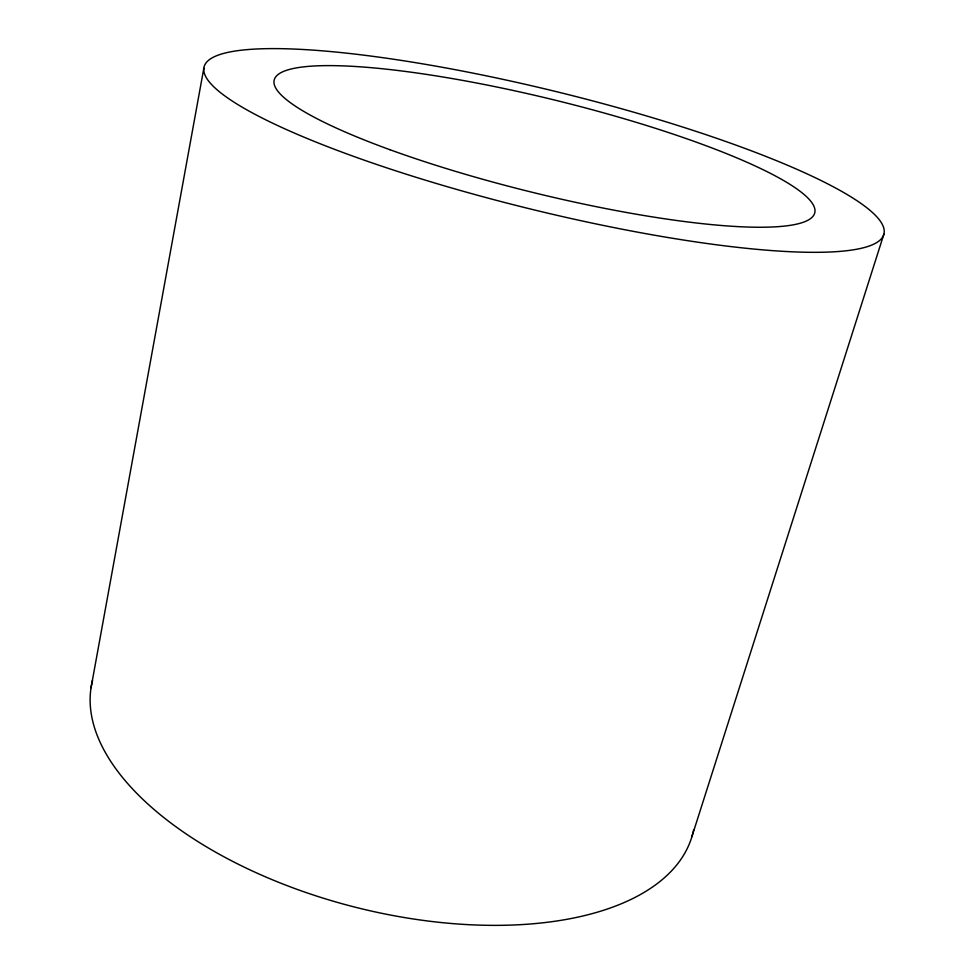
<?xml version="1.0" encoding="UTF-8"?>
<svg xmlns="http://www.w3.org/2000/svg" width="974" height="974" viewBox="0 0 974 974"><rect width="100%" height="100%" fill="white"/><g stroke="black" fill="none" stroke-linecap="round" stroke-linejoin="round"><path stroke-width="1.46" d="M91.045 687.741L203.81 68.35M691.893 836.678L883.856 234.259A350.043 60.071 13.8 0 0 387.956 58.416A350.043 60.071 13.8 0 0 360.161 158.725A350.043 60.071 13.8 0 0 883.856 234.259M693.695 829.605A309.732 154.927 14.3 0 1 357.921 907.878A309.732 154.927 14.3 0 1 92.554 680.376M389.917 149.704A278.308 47.458 13.8 0 0 814.033 214.718A278.308 47.458 13.8 0 0 429.534 74.864A278.308 47.458 13.8 0 0 389.917 149.704"/></g></svg>
